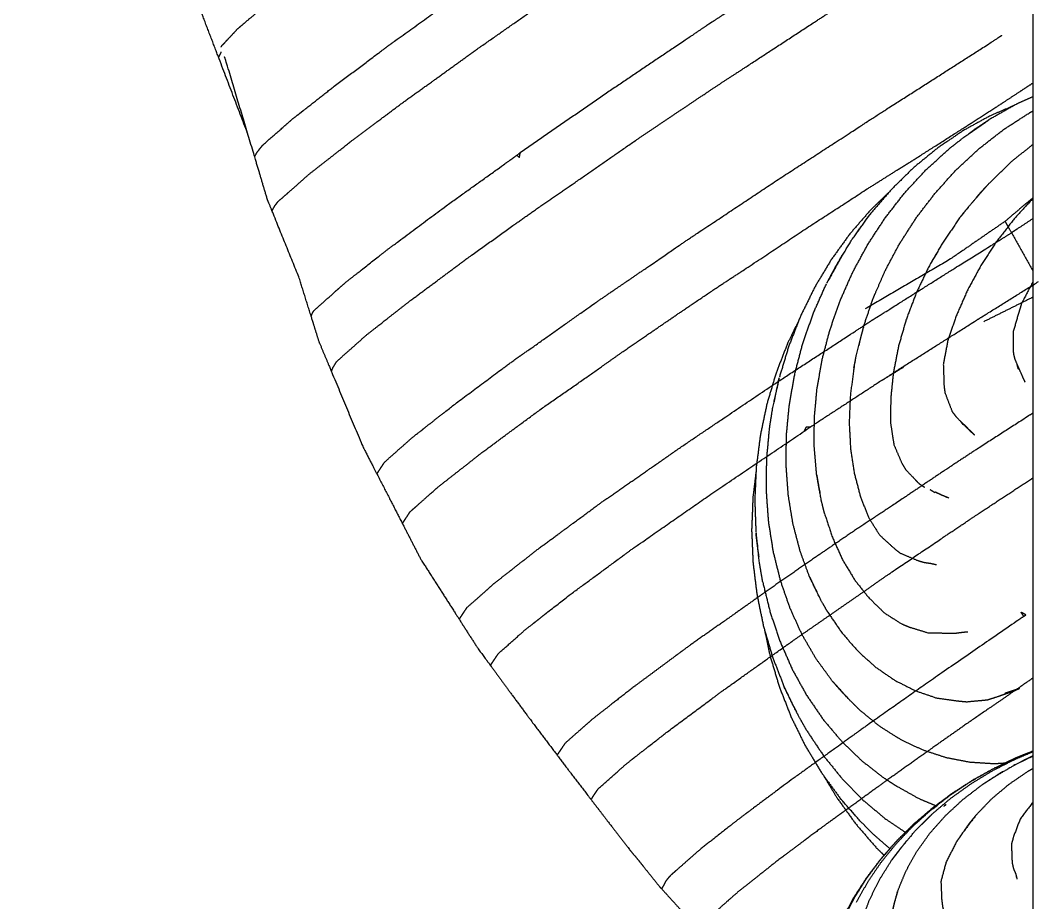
# Model space of a CAD drawing. Header units: millimetres. Extents: x 3429 to 24139, y -631 to 9878.
# Drawn here: x 8408.97 to 8442.77, y 3673.72 to 3702.99 of the extents above; entities that cross this region are included whole.
import ezdxf

# ---------------------------------------------------------------- set-up
doc = ezdxf.new("R2010")
doc.units = ezdxf.units.MM
doc.layers.add('multid_gorunus_3', color=23, linetype='Continuous', lineweight=13)
doc.layers.add('multid_gorunus_4', color=15, linetype='Continuous', lineweight=9)

# ---------------------------------------------------------------- blocks, each defined once
blk = doc.blocks.new('grup-2')
at = {"layer": 'multid_gorunus_3', "lineweight": -3}
for points, degree, knots in [([(2048.982, 6217.144), (2048.982, 6216.155), (2048.982, 6213.761), (2048.982, 6208.959), (2048.982, 6202.868), (2048.982, 6195.487), (2048.982, 6186.836), (2048.982, 6176.969), (2048.982, 6165.969), (2048.982, 6153.941), (2048.982, 6141.024), (2048.982, 6127.365), (2048.982, 6113.136), (2048.982, 6098.504), (2048.982, 6083.653), (2048.982, 6068.742), (2048.982, 6053.94), (2048.982, 6039.26), (2048.982, 6024.58), (2048.982, 6005.778), (2048.982, 5990.869), (2048.982, 5976.016), (2048.982, 5961.387), (2048.982, 5947.155), (2048.982, 5933.498), (2048.982, 5920.578), (2048.982, 5947.227), (2048.982, 5936.226), (2048.982, 5926.36), (2048.982, 5917.707), (2048.982, 5910.327), (2048.982, 5904.236), (2048.982, 5899.433), (2048.982, 5897.04), (2048.982, 5896.051)], 3, [200, 200, 200, 200, 215.285175, 230.934783, 246.910875, 263.16962, 279.661789, 296.333468, 313.127007, 329.982146, 346.837285, 363.630824, 380.302503, 396.794672, 413.053417, 429.029509, 444.679117, 459.964292, 475.249467, 490.899075, 506.875167, 523.133912, 539.62608, 556.29776, 573.091299, 589.946438, 606.801576, 623.595115, 640.266795, 656.758963, 673.017709, 688.9938, 704.643409, 719.928583, 719.928583, 719.928583, 719.928583]), ([(2075.039, 6162.708), (2075.522, 6163.972), (2076.005, 6165.237), (2076.333, 6166.094), (2076.661, 6166.951), (2077.115, 6168.14), (2077.57, 6169.329), (2077.81, 6169.841), (2078.05, 6170.353), (2078.442, 6171.189), (2078.834, 6172.026), (2079.557, 6173.566), (2080.279, 6175.107), (2080.353, 6175.229), (2080.426, 6175.35), (2080.894, 6176.123), (2081.362, 6176.896), (2081.685, 6177.429), (2082.008, 6177.961), (2082.296, 6178.587), (2082.585, 6179.212), (2082.432, 6179.26), (2082.28, 6179.308)], 2, [1.231822, 1.231822, 1.231822, 2, 2, 3, 3, 4, 4, 5, 5, 6, 6, 7, 7, 8, 8, 9, 9, 10, 10, 11, 11, 11.81021, 11.81021, 11.81021]), ([(2074.806, 6161.931), (2074.769, 6162.002), (2074.731, 6162.073), (2074.635, 6162.197), (2074.539, 6162.322), (2074.142, 6162.668), (2073.745, 6163.015), (2073.659, 6163.091), (2073.573, 6163.168), (2073.467, 6163.251), (2073.361, 6163.333), (2072.764, 6163.802), (2072.167, 6164.27), (2071.33, 6164.897), (2070.494, 6165.524), (2070.424, 6165.576), (2070.353, 6165.628), (2070.276, 6165.683), (2070.199, 6165.739), (2069.41, 6166.308), (2068.62, 6166.877), (2068.332, 6167.084), (2068.044, 6167.29), (2066.8, 6168.155), (2065.557, 6169.021), (2065.38, 6169.146), (2065.203, 6169.271), (2065.002, 6169.41), (2064.8, 6169.549), (2063.59, 6170.375), (2062.379, 6171.202), (2061.894, 6171.529), (2061.408, 6171.856), (2060.656, 6172.358), (2059.905, 6172.86), (2059.661, 6173.02), (2059.417, 6173.18), (2059.063, 6173.411), (2058.709, 6173.643), (2057.71, 6174.301), (2056.712, 6174.959), (2056.306, 6175.234), (2055.9, 6175.509), (2055.098, 6176.037), (2054.296, 6176.565), (2053.381, 6177.164), (2052.466, 6177.764), (2052.278, 6177.889), (2052.09, 6178.015)], 2, [0, 0, 0, 1, 1, 2, 2, 3, 3, 4, 4, 5, 5, 6, 6, 7, 7, 8, 8, 9, 9, 10, 10, 11, 11, 12, 12, 13, 13, 14, 14, 15, 15, 16, 16, 17, 17, 18, 18, 19, 19, 20, 20, 21, 21, 22, 22, 23, 23, 24, 24, 24]), ([(2060.407, 6176.966), (2060.891, 6176.63), (2061.375, 6176.293), (2062.551, 6175.499), (2063.727, 6174.704), (2063.796, 6174.656), (2063.864, 6174.608), (2064.102, 6174.445), (2064.339, 6174.282), (2065.203, 6173.686), (2066.067, 6173.09), (2067.091, 6172.365), (2068.114, 6171.641), (2068.463, 6171.398), (2068.812, 6171.156), (2069.169, 6170.9), (2069.525, 6170.643), (2070.331, 6170.058), (2071.136, 6169.473), (2071.702, 6169.048), (2072.268, 6168.623), (2072.638, 6168.347), (2073.009, 6168.071), (2073.316, 6167.83), (2073.623, 6167.59), (2074.068, 6167.245), (2074.513, 6166.901), (2074.773, 6166.682), (2075.033, 6166.464), (2075.207, 6166.315), (2075.38, 6166.167), (2075.567, 6165.967), (2075.755, 6165.767), (2075.802, 6165.716), (2075.85, 6165.665), (2075.877, 6165.64), (2075.905, 6165.614), (2075.915, 6165.593), (2075.925, 6165.572)], 2, [0, 0, 0, 1, 1, 2, 2, 3, 3, 4, 4, 5, 5, 6, 6, 7, 7, 8, 8, 9, 9, 10, 10, 11, 11, 12, 12, 13, 13, 14, 14, 15, 15, 16, 16, 17, 17, 18, 18, 19, 19, 19]), ([(2074.228, 6160.133), (2074.182, 6160.221), (2074.136, 6160.308), (2074.08, 6160.379), (2074.025, 6160.451), (2073.797, 6160.65), (2073.569, 6160.849), (2073.286, 6161.1), (2073.003, 6161.352), (2072.655, 6161.624), (2072.307, 6161.896), (2071.944, 6162.18), (2071.582, 6162.465), (2071.073, 6162.845), (2070.565, 6163.226), (2070.154, 6163.532), (2069.742, 6163.838), (2069.288, 6164.162), (2068.833, 6164.487), (2068.114, 6165.005), (2067.395, 6165.524), (2066.319, 6166.275), (2065.242, 6167.027), (2064.919, 6167.251), (2064.595, 6167.475), (2064.294, 6167.677), (2063.992, 6167.88), (2062.802, 6168.692), (2061.613, 6169.504), (2060.735, 6170.09), (2059.858, 6170.676), (2059.243, 6171.079), (2058.629, 6171.482), (2057.736, 6172.065), (2056.844, 6172.648), (2056.381, 6172.953), (2055.919, 6173.258), (2055.731, 6173.385), (2055.542, 6173.513), (2054.508, 6174.194), (2053.474, 6174.875)], 2, [0, 0, 0, 1, 1, 2, 2, 3, 3, 4, 4, 5, 5, 6, 6, 7, 7, 8, 8, 9, 9, 10, 10, 11, 11, 12, 12, 13, 13, 14, 14, 15, 15, 16, 16, 17, 17, 18, 18, 19, 19, 20, 20, 20]), ([(2049.197, 6170.965), (2049.547, 6171.854), (2049.898, 6172.743), (2050.443, 6172.39), (2050.988, 6172.037), (2051.517, 6171.691), (2052.046, 6171.345), (2052.825, 6170.832), (2053.605, 6170.32), (2053.982, 6170.075), (2054.359, 6169.831), (2054.687, 6169.619), (2055.014, 6169.408), (2056.028, 6168.75), (2057.042, 6168.092), (2057.572, 6167.745), (2058.102, 6167.399), (2058.933, 6166.854), (2059.764, 6166.309), (2059.91, 6166.211), (2060.057, 6166.113), (2060.255, 6165.977), (2060.454, 6165.842), (2061.791, 6164.944), (2063.127, 6164.045), (2064.56, 6163.053), (2065.993, 6162.06)], 2, [0, 0, 0, 1, 1, 2, 2, 3, 3, 4, 4, 5, 5, 6, 6, 7, 7, 8, 8, 9, 9, 10, 10, 11, 11, 12, 12, 13, 13, 13]), ([(2072.257, 6154.805), (2072.232, 6154.871), (2072.206, 6154.938), (2072.141, 6155.043), (2072.076, 6155.148), (2071.812, 6155.382), (2071.547, 6155.617), (2071.318, 6155.821), (2071.089, 6156.025), (2070.766, 6156.278), (2070.443, 6156.532), (2070.046, 6156.842), (2069.649, 6157.153), (2069.171, 6157.507), (2068.693, 6157.861), (2068.212, 6158.219), (2067.731, 6158.577), (2066.975, 6159.118), (2066.219, 6159.66), (2065.726, 6160.007), (2065.234, 6160.353), (2064.782, 6160.662), (2064.331, 6160.97), (2063.308, 6161.681), (2062.285, 6162.392), (2061.061, 6163.215), (2059.836, 6164.038), (2059.525, 6164.244), (2059.213, 6164.451), (2058.895, 6164.657), (2058.578, 6164.864), (2057.391, 6165.64), (2056.203, 6166.416), (2055.512, 6166.864), (2054.821, 6167.313), (2054.205, 6167.71), (2053.59, 6168.107), (2052.881, 6168.567), (2052.172, 6169.027), (2051.753, 6169.303), (2051.334, 6169.578), (2051.049, 6169.765), (2050.765, 6169.951), (2049.981, 6170.458), (2049.197, 6170.965), (2049.089, 6170.692), (2048.982, 6170.418)], 2, [7, 7, 7, 8, 8, 9, 9, 10, 10, 11, 11, 12, 12, 13, 13, 14, 14, 15, 15, 16, 16, 17, 17, 18, 18, 19, 19, 20, 20, 21, 21, 22, 22, 23, 23, 24, 24, 25, 25, 26, 26, 27, 27, 28, 28, 29, 29, 29.323456, 29.323456, 29.323456]), ([(2070.748, 6151.41), (2070.717, 6151.459), (2070.685, 6151.509), (2070.587, 6151.657), (2070.49, 6151.806), (2070.181, 6152.081), (2069.871, 6152.355), (2069.724, 6152.486), (2069.576, 6152.617), (2069.354, 6152.791), (2069.132, 6152.965), (2068.633, 6153.356), (2068.134, 6153.748), (2067.347, 6154.333), (2066.559, 6154.918), (2066.36, 6155.065), (2066.16, 6155.212), (2065.94, 6155.364), (2065.72, 6155.517), (2064.635, 6156.284), (2063.55, 6157.051), (2063.229, 6157.27), (2062.909, 6157.489), (2061.82, 6158.233), (2060.732, 6158.976), (2060.597, 6159.069), (2060.463, 6159.163), (2060.303, 6159.27), (2060.142, 6159.378), (2058.79, 6160.276), (2057.438, 6161.173), (2056.06, 6162.067), (2054.682, 6162.961), (2054.604, 6163.013), (2054.526, 6163.064), (2054.48, 6163.093), (2054.435, 6163.123), (2054.111, 6163.332), (2053.787, 6163.541), (2052.917, 6164.095), (2052.048, 6164.65), (2051.206, 6165.189), (2050.364, 6165.727), (2050.183, 6165.846), (2050.003, 6165.965)], 2, [6, 6, 6, 7, 7, 8, 8, 9, 9, 10, 10, 11, 11, 12, 12, 13, 13, 14, 14, 15, 15, 16, 16, 17, 17, 18, 18, 19, 19, 20, 20, 21, 21, 22, 22, 23, 23, 24, 24, 25, 25, 26, 26, 27, 27, 28, 28, 28]), ([(2074.38, 6160.509), (2074.593, 6161.22), (2074.806, 6161.931), (2075.291, 6163.551), (2075.777, 6165.172), (2075.791, 6165.21), (2075.806, 6165.249)], 2, [0, 0, 0, 1, 1, 2, 2, 2.193712, 2.193712, 2.193712]), ([(2069.901, 6149.764), (2069.812, 6149.9), (2069.724, 6150.036), (2069.685, 6150.096), (2069.646, 6150.156), (2069.522, 6150.265), (2069.398, 6150.375), (2069.067, 6150.67), (2068.735, 6150.964), (2068.235, 6151.356), (2067.734, 6151.747), (2067.508, 6151.925), (2067.281, 6152.103), (2066.923, 6152.369), (2066.566, 6152.635), (2065.906, 6153.12), (2065.247, 6153.605), (2064.52, 6154.11), (2063.793, 6154.615), (2063.178, 6155.049), (2062.563, 6155.484), (2061.564, 6156.168), (2060.565, 6156.852), (2060, 6157.233), (2059.435, 6157.614), (2059.01, 6157.891), (2058.586, 6158.167), (2057.513, 6158.88), (2056.441, 6159.593), (2055.445, 6160.237), (2054.45, 6160.882), (2053.996, 6161.167), (2053.542, 6161.453), (2053.236, 6161.643), (2052.93, 6161.834), (2052.099, 6162.363), (2051.269, 6162.893), (2050.731, 6163.237), (2050.194, 6163.581), (2049.798, 6163.841), (2049.401, 6164.101), (2049.191, 6164.239), (2048.982, 6164.376)], 2, [8, 8, 8, 9, 9, 10, 10, 11, 11, 12, 12, 13, 13, 14, 14, 15, 15, 16, 16, 17, 17, 18, 18, 19, 19, 20, 20, 21, 21, 22, 22, 23, 23, 24, 24, 25, 25, 26, 26, 27, 27, 28, 28, 28.400196, 28.400196, 28.400196]), ([(2072.93, 6156.64), (2072.909, 6156.694), (2072.888, 6156.748), (2072.863, 6156.79), (2072.837, 6156.831), (2072.733, 6156.923), (2072.629, 6157.016), (2072.209, 6157.39), (2071.789, 6157.764), (2071.196, 6158.228), (2070.603, 6158.693), (2070.479, 6158.79), (2070.355, 6158.887), (2070.206, 6158.997), (2070.057, 6159.108), (2069.269, 6159.694), (2068.482, 6160.281), (2067.505, 6160.98), (2066.528, 6161.679), (2066.315, 6161.831), (2066.103, 6161.983)], 2, [0, 0, 0, 1, 1, 2, 2, 3, 3, 4, 4, 5, 5, 6, 6, 7, 7, 8, 8, 9, 9, 10, 10, 10]), ([(2048.982, 6160.568), (2049.438, 6160.181), (2049.894, 6159.794), (2050.802, 6159.168), (2051.709, 6158.542), (2053.123, 6157.713), (2054.537, 6156.884)], 2, [32.382706, 32.382706, 32.382706, 33, 33, 34, 34, 35, 35, 35]), ([(2072.65, 6155.745), (2072.79, 6156.192), (2072.93, 6156.64), (2073.131, 6157.282), (2073.331, 6157.924), (2073.779, 6159.029), (2074.228, 6160.133), (2074.304, 6160.321), (2074.38, 6160.509)], 2, [5, 5, 5, 6, 6, 7, 7, 8, 8, 9, 9, 9]), ([(2048.982, 6159.875), (2049.223, 6159.716), (2049.464, 6159.557), (2049.573, 6159.485), (2049.682, 6159.413)], 2, [2.647464, 2.647464, 2.647464, 3, 3, 4, 4, 4]), ([(2068.016, 6146.588), (2067.975, 6146.65), (2067.933, 6146.713), (2067.845, 6146.847), (2067.756, 6146.981), (2067.451, 6147.25), (2067.147, 6147.519), (2066.997, 6147.652), (2066.848, 6147.784), (2066.589, 6147.988), (2066.329, 6148.192), (2065.864, 6148.556), (2065.399, 6148.92), (2064.812, 6149.351), (2064.225, 6149.783), (2063.784, 6150.108), (2063.344, 6150.433), (2062.577, 6150.966), (2061.81, 6151.5), (2061.187, 6151.933), (2060.565, 6152.365), (2059.915, 6152.803), (2059.266, 6153.241), (2058.308, 6153.887), (2057.349, 6154.532), (2056.136, 6155.322), (2054.923, 6156.112), (2054.612, 6156.315), (2054.301, 6156.518), (2054.07, 6156.664), (2053.84, 6156.809), (2052.696, 6157.528), (2051.553, 6158.247), (2050.787, 6158.724), (2050.021, 6159.202), (2049.852, 6159.307), (2049.682, 6159.413), (2049.788, 6159.603), (2049.894, 6159.794)], 2, [6, 6, 6, 7, 7, 8, 8, 9, 9, 10, 10, 11, 11, 12, 12, 13, 13, 14, 14, 15, 15, 16, 16, 17, 17, 18, 18, 19, 19, 20, 20, 21, 21, 22, 22, 23, 23, 24, 24, 25, 25, 25]), ([(2053.297, 6154.964), (2052.087, 6155.727), (2050.877, 6156.49), (2050.782, 6156.551), (2050.686, 6156.611), (2050.622, 6156.651), (2050.557, 6156.691), (2049.671, 6157.244), (2048.785, 6157.797)], 2, [0, 0, 0, 1, 1, 2, 2, 3, 3, 4, 4, 4]), ([(2072.65, 6155.745), (2072.453, 6155.275), (2072.257, 6154.805), (2071.742, 6153.573), (2071.227, 6152.341), (2070.988, 6151.875), (2070.748, 6151.41), (2070.325, 6150.587), (2069.901, 6149.764), (2069.594, 6149.168), (2069.287, 6148.572), (2068.651, 6147.58), (2068.016, 6146.588), (2067.71, 6146.11), (2067.404, 6145.633), (2067.192, 6145.345), (2066.981, 6145.058), (2066.373, 6144.23), (2065.764, 6143.403), (2065.266, 6142.744), (2064.768, 6142.085), (2064.533, 6141.775), (2064.299, 6141.465), (2063.967, 6141.034), (2063.636, 6140.602), (2063.372, 6140.259), (2063.108, 6139.915), (2062.726, 6139.422), (2062.345, 6138.928), (2062.193, 6138.746), (2062.041, 6138.564), (2061.71, 6138.148), (2061.378, 6137.733)], 2, [-11, -11, -11, -10, -10, -9, -9, -8, -8, -7, -7, -6, -6, -5, -5, -4, -4, -3, -3, -2, -2, -1, -1, 0, 0, 1, 1, 2, 2, 3, 3, 4, 4, 5, 5, 5]), ([(2048.982, 6153.421), (2049.009, 6153.403), (2049.037, 6153.386), (2049.928, 6152.813), (2050.819, 6152.241), (2051.347, 6151.895), (2051.874, 6151.548), (2052.738, 6150.967), (2053.602, 6150.386), (2054.259, 6149.951), (2054.916, 6149.517), (2055.565, 6149.074), (2056.214, 6148.631), (2057.021, 6148.071), (2057.829, 6147.511), (2058.455, 6147.066), (2059.082, 6146.621), (2059.688, 6146.197), (2060.293, 6145.773), (2060.763, 6145.427), (2061.232, 6145.08), (2061.714, 6144.724), (2062.195, 6144.367), (2062.595, 6144.055), (2062.994, 6143.744), (2063.299, 6143.506), (2063.604, 6143.268), (2063.778, 6143.114), (2063.953, 6142.96), (2064.227, 6142.719), (2064.502, 6142.477), (2064.593, 6142.343), (2064.683, 6142.209), (2064.725, 6142.147), (2064.768, 6142.085)], 2, [6.973149, 6.973149, 6.973149, 7, 7, 8, 8, 9, 9, 10, 10, 11, 11, 12, 12, 13, 13, 14, 14, 15, 15, 16, 16, 17, 17, 18, 18, 19, 19, 20, 20, 21, 21, 22, 22, 23, 23, 23]), ([(2066.981, 6145.058), (2066.946, 6145.109), (2066.911, 6145.16), (2066.814, 6145.306), (2066.718, 6145.451), (2066.374, 6145.755), (2066.031, 6146.059), (2065.923, 6146.155), (2065.814, 6146.25), (2065.659, 6146.371), (2065.505, 6146.492), (2064.94, 6146.934), (2064.375, 6147.377), (2063.456, 6148.053), (2062.538, 6148.729), (2062.442, 6148.8), (2062.345, 6148.871), (2062.215, 6148.962), (2062.085, 6149.053), (2060.818, 6149.935), (2059.55, 6150.816), (2058.056, 6151.823), (2056.562, 6152.83)], 2, [6, 6, 6, 7, 7, 8, 8, 9, 9, 10, 10, 11, 11, 12, 12, 13, 13, 14, 14, 15, 15, 16, 16, 17, 17, 17]), ([(2063.636, 6140.602), (2063.607, 6140.654), (2063.577, 6140.706), (2063.486, 6140.841), (2063.394, 6140.977), (2063.06, 6141.272), (2062.725, 6141.567), (2062.593, 6141.683), (2062.46, 6141.799), (2062.315, 6141.913), (2062.17, 6142.027), (2061.629, 6142.449), (2061.089, 6142.871), (2060.327, 6143.435), (2059.566, 6143.999), (2059.419, 6144.108), (2059.272, 6144.218), (2059.089, 6144.349), (2058.906, 6144.481), (2057.927, 6145.176), (2056.948, 6145.872), (2055.809, 6146.661), (2054.67, 6147.45), (2054.397, 6147.643), (2054.123, 6147.836), (2053.86, 6148.017), (2053.596, 6148.197), (2052.35, 6149.037), (2051.105, 6149.877), (2050.719, 6150.133), (2050.333, 6150.389), (2049.657, 6150.832), (2048.982, 6151.276)], 2, [7, 7, 7, 8, 8, 9, 9, 10, 10, 11, 11, 12, 12, 13, 13, 14, 14, 15, 15, 16, 16, 17, 17, 18, 18, 19, 19, 20, 20, 21, 21, 22, 22, 22.858772, 22.858772, 22.858772]), ([(2049.277, 6146.686), (2049.341, 6146.642), (2049.405, 6146.598), (2050.848, 6145.604), (2052.29, 6144.61), (2053.362, 6143.856), (2054.434, 6143.101), (2054.681, 6142.925), (2054.929, 6142.748), (2055.12, 6142.61), (2055.31, 6142.472), (2056.19, 6141.838), (2057.071, 6141.205), (2057.759, 6140.693), (2058.447, 6140.18), (2058.603, 6140.063), (2058.76, 6139.945), (2058.876, 6139.853), (2058.992, 6139.761), (2059.509, 6139.355), (2060.026, 6138.949), (2060.406, 6138.615), (2060.786, 6138.281), (2060.89, 6138.189), (2060.994, 6138.097), (2061.033, 6138.054), (2061.072, 6138.011), (2061.115, 6137.959), (2061.158, 6137.907), (2061.226, 6137.778), (2061.295, 6137.648)], 2, [0, 0, 0, 1, 1, 2, 2, 3, 3, 4, 4, 5, 5, 6, 6, 7, 7, 8, 8, 9, 9, 10, 10, 11, 11, 12, 12, 13, 13, 14, 14, 15, 15, 15]), ([(2048.982, 6144.635), (2049.4, 6144.344), (2049.819, 6144.053), (2050.523, 6143.568), (2051.228, 6143.082), (2051.752, 6142.714), (2052.275, 6142.345), (2053.043, 6141.799), (2053.811, 6141.253), (2054.401, 6140.824), (2054.991, 6140.395), (2055.44, 6140.072), (2055.889, 6139.749), (2056.24, 6139.488), (2056.591, 6139.226), (2057.058, 6138.876), (2057.525, 6138.525), (2057.871, 6138.249), (2058.217, 6137.974), (2058.476, 6137.771), (2058.735, 6137.568), (2058.925, 6137.4), (2059.116, 6137.233), (2059.364, 6137.014), (2059.612, 6136.794), (2059.706, 6136.691), (2059.8, 6136.589), (2059.902, 6136.465), (2060.003, 6136.341)], 2, [2.464574, 2.464574, 2.464574, 3, 3, 4, 4, 5, 5, 6, 6, 7, 7, 8, 8, 9, 9, 10, 10, 11, 11, 12, 12, 13, 13, 14, 14, 15, 15, 16, 16, 16]), ([(2061.294, 6137.641), (2060.643, 6136.927), (2059.992, 6136.212), (2059.354, 6135.513), (2058.717, 6134.814), (2058.096, 6134.066), (2057.475, 6133.318), (2056.867, 6132.585), (2056.259, 6131.853), (2055.044, 6130.388), (2053.828, 6128.923), (2053.373, 6128.375), (2052.918, 6127.827), (2052.781, 6127.637), (2052.644, 6127.446), (2051.553, 6125.935), (2050.462, 6124.424), (2049.916, 6123.669), (2049.371, 6122.913), (2049.355, 6122.892), (2049.34, 6122.871)], 2, [-7, -7, -7, -6, -6, -5, -5, -4, -4, -3, -3, -2, -2, -1, -1, 0, 0, 1, 1, 2, 2, 2.045579, 2.045579, 2.045579])]:
    blk.add_open_spline(points, degree=degree, knots=knots, dxfattribs=at)
for points in [[(2075.922, 6165.403), (2075.964, 6165.32), (2076.005, 6165.237)], [(2066.017, 6161.904), (2066.005, 6161.982), (2065.993, 6162.06)], [(2065.993, 6162.06), (2066.026, 6162.037), (2066.059, 6162.014)], [(2066.017, 6161.904), (2066.06, 6161.943), (2066.103, 6161.983)], [(2066.103, 6161.983), (2066.081, 6161.999), (2066.059, 6162.014)], [(2049.682, 6159.413), (2049.332, 6158.782), (2048.982, 6158.151)], [(2048.982, 6157.271), (2049.794, 6156.866), (2050.607, 6156.461)], [(2053.297, 6154.964), (2053.291, 6154.955), (2053.285, 6154.946)], [(2053.956, 6154.534), (2053.621, 6154.74), (2053.285, 6154.946)], [(2053.956, 6154.534), (2053.626, 6154.749), (2053.297, 6154.964)], [(2053.956, 6154.534), (2055.152, 6153.754), (2056.348, 6152.974)], [(2056.492, 6152.977), (2056.42, 6152.975), (2056.348, 6152.974)], [(2056.348, 6152.974), (2056.402, 6152.938), (2056.457, 6152.902)], [(2056.562, 6152.83), (2056.509, 6152.866), (2056.457, 6152.902)], [(2056.562, 6152.83), (2056.527, 6152.903), (2056.492, 6152.977)], [(2049.206, 6146.735), (2049.287, 6146.78), (2049.368, 6146.824)], [(2049.277, 6146.686), (2049.242, 6146.711), (2049.206, 6146.735)], [(2049.277, 6146.686), (2049.323, 6146.755), (2049.368, 6146.824)], [(2061.294, 6137.641), (2061.336, 6137.687), (2061.378, 6137.733)], [(2061.295, 6137.648), (2061.295, 6137.645), (2061.294, 6137.641)], [(2061.295, 6137.648), (2061.337, 6137.691), (2061.378, 6137.733)]]:
    blk.add_open_spline(points, degree=2, dxfattribs=at)
at = {"layer": 'multid_gorunus_4', "lineweight": -3}
for points, knots in [([(2048.982, 6163.923), (2049.247, 6163.804), (2049.512, 6163.684), (2049.962, 6163.429), (2050.412, 6163.173)], [3.43384, 3.43384, 3.43384, 4, 4, 5, 5, 5]), ([(2049.612, 6163.628), (2049.994, 6163.464), (2050.376, 6163.3), (2050.825, 6163.055), (2051.275, 6162.809), (2051.702, 6162.519), (2052.13, 6162.23), (2052.533, 6161.9), (2052.936, 6161.57), (2053.311, 6161.203), (2053.685, 6160.835), (2054.029, 6160.434), (2054.372, 6160.033)], [-0.817632, -0.817632, -0.817632, 0, 0, 1, 1, 2, 2, 3, 3, 4, 4, 5, 5, 5]), ([(2054.203, 6157.405), (2054.041, 6157.779), (2053.878, 6158.154), (2053.638, 6158.602), (2053.399, 6159.05), (2053.121, 6159.481), (2052.843, 6159.912), (2052.529, 6160.322), (2052.215, 6160.731), (2051.868, 6161.115), (2051.52, 6161.498), (2051.141, 6161.85), (2050.762, 6162.202), (2050.355, 6162.52), (2049.947, 6162.838), (2049.515, 6163.117), (2049.082, 6163.396), (2049.032, 6163.423), (2048.982, 6163.449)], [1.186398, 1.186398, 1.186398, 2, 2, 3, 3, 4, 4, 5, 5, 6, 6, 7, 7, 8, 8, 9, 9, 9.110987, 9.110987, 9.110987]), ([(2051.742, 6162.209), (2051.504, 6162.394), (2051.266, 6162.579), (2050.839, 6162.876), (2050.412, 6163.173), (2050.663, 6163.005), (2050.913, 6162.837), (2051.015, 6162.76), (2051.117, 6162.683)], [-3, -3, -3, -2, -2, -1, -1, 0, 0, 0.24602, 0.24602, 0.24602]), ([(2056.153, 6151.39), (2056.192, 6151.849), (2056.232, 6152.307), (2056.23, 6152.782), (2056.229, 6153.256), (2056.185, 6153.742), (2056.141, 6154.227), (2056.055, 6154.718), (2055.969, 6155.208), (2055.841, 6155.699), (2055.712, 6156.19), (2055.542, 6156.676), (2055.372, 6157.161), (2055.162, 6157.636), (2054.951, 6158.112), (2054.701, 6158.571), (2054.451, 6159.031), (2054.163, 6159.47), (2053.875, 6159.909), (2053.552, 6160.323), (2053.229, 6160.738), (2052.872, 6161.122), (2052.516, 6161.507), (2052.129, 6161.858), (2051.742, 6162.209)], [0, 0, 0, 1, 1, 2, 2, 3, 3, 4, 4, 5, 5, 6, 6, 7, 7, 8, 8, 9, 9, 10, 10, 11, 11, 12, 12, 12]), ([(2051.256, 6160.088), (2051.319, 6160.012), (2051.383, 6159.935), (2051.234, 6160.119), (2051.085, 6160.303), (2050.753, 6160.682), (2050.421, 6161.062), (2050.585, 6160.884), (2050.749, 6160.706), (2050.87, 6160.557), (2050.992, 6160.409)], [-3.19955, -3.19955, -3.19955, -3, -3, -2, -2, -1, -1, 0, 0, 0.384181, 0.384181, 0.384181]), ([(2048.982, 6160.543), (2049.288, 6160.21), (2049.594, 6159.878), (2049.888, 6159.498), (2050.183, 6159.118), (2050.443, 6158.721), (2050.702, 6158.324), (2050.924, 6157.916), (2051.145, 6157.507), (2051.328, 6157.092), (2051.511, 6156.677), (2051.654, 6156.261), (2051.797, 6155.845), (2051.873, 6155.448), (2051.949, 6155.05), (2051.937, 6154.685), (2051.925, 6154.32), (2051.909, 6154.207), (2051.893, 6154.094), (2051.772, 6153.784), (2051.652, 6153.473), (2051.591, 6153.395), (2051.531, 6153.316), (2051.293, 6153.073), (2051.055, 6152.831), (2050.985, 6152.77), (2050.916, 6152.709), (2051.113, 6152.904), (2051.31, 6153.099)], [-7.93139, -7.93139, -7.93139, -7, -7, -6, -6, -5, -5, -4, -4, -3, -3, -2, -2, -1, -1, 0, 0, 1, 1, 2, 2, 3, 3, 4, 4, 5, 5, 5.831149, 5.831149, 5.831149]), ([(2053.763, 6160.745), (2054.066, 6160.453), (2054.37, 6160.16), (2054.712, 6159.765), (2055.054, 6159.37), (2055.362, 6158.943), (2055.671, 6158.516), (2055.945, 6158.06), (2056.218, 6157.604), (2056.453, 6157.125), (2056.688, 6156.645), (2056.884, 6156.146), (2057.08, 6155.647), (2057.234, 6155.134), (2057.389, 6154.621)], [-0.815759, -0.815759, -0.815759, 0, 0, 1, 1, 2, 2, 3, 3, 4, 4, 5, 5, 6, 6, 6]), ([(2051.383, 6159.935), (2051.665, 6159.528), (2051.946, 6159.121), (2052.192, 6158.699), (2052.437, 6158.276), (2052.643, 6157.842), (2052.85, 6157.408), (2053.016, 6156.968), (2053.183, 6156.528), (2053.309, 6156.087), (2053.435, 6155.647), (2053.52, 6155.213), (2053.606, 6154.778), (2053.65, 6154.354), (2053.694, 6153.931), (2053.698, 6153.523), (2053.702, 6153.115), (2053.646, 6152.748), (2053.589, 6152.381), (2053.456, 6152.071), (2053.323, 6151.761), (2053.261, 6151.657), (2053.198, 6151.554), (2052.976, 6151.321), (2052.755, 6151.089), (2052.664, 6151.031), (2052.573, 6150.972)], [-10, -10, -10, -9, -9, -8, -8, -7, -7, -6, -6, -5, -5, -4, -4, -3, -3, -2, -2, -1, -1, 0, 0, 1, 1, 2, 2, 3, 3, 3]), ([(2055.313, 6158.659), (2055.316, 6158.655), (2055.319, 6158.65), (2055.574, 6158.184), (2055.828, 6157.719), (2055.683, 6157.988), (2055.538, 6158.257), (2055.264, 6158.714), (2054.991, 6159.171), (2054.682, 6159.602), (2054.372, 6160.033), (2054.554, 6159.784), (2054.735, 6159.535), (2054.766, 6159.488), (2054.796, 6159.442)], [-0.009593, -0.009593, -0.009593, 0, 0, 1, 1, 2, 2, 3, 3, 4, 4, 5, 5, 5.105089, 5.105089, 5.105089]), ([(2048.982, 6157.772), (2049.165, 6157.424), (2049.349, 6157.075), (2049.386, 6156.956), (2049.424, 6156.836), (2049.529, 6156.471), (2049.634, 6156.106), (2049.629, 6155.755), (2049.624, 6155.403), (2049.601, 6155.314), (2049.579, 6155.226), (2049.445, 6154.914), (2049.311, 6154.601), (2049.271, 6154.525), (2049.231, 6154.448), (2049.332, 6154.674), (2049.434, 6154.901)], [-0.917314, -0.917314, -0.917314, 0, 0, 1, 1, 2, 2, 3, 3, 4, 4, 5, 5, 6, 6, 6.743815, 6.743815, 6.743815]), ([(2054.596, 6156.3), (2054.437, 6156.767), (2054.278, 6157.233), (2054.241, 6157.319), (2054.204, 6157.404)], [0, 0, 0, 1, 1, 1.185892, 1.185892, 1.185892]), ([(2056.39, 6148.001), (2056.546, 6148.426), (2056.702, 6148.852), (2056.82, 6149.304), (2056.938, 6149.756), (2057.016, 6150.23), (2057.094, 6150.704), (2057.13, 6151.195), (2057.166, 6151.686), (2057.161, 6152.189), (2057.155, 6152.692), (2057.107, 6153.202), (2057.059, 6153.712), (2056.968, 6154.224), (2056.876, 6154.735), (2056.743, 6155.243), (2056.61, 6155.751), (2056.435, 6156.25), (2056.26, 6156.749), (2056.044, 6157.234), (2055.828, 6157.719)], [0, 0, 0, 1, 1, 2, 2, 3, 3, 4, 4, 5, 5, 6, 6, 7, 7, 8, 8, 9, 9, 10, 10, 10]), ([(2056.733, 6156.531), (2056.922, 6156.145), (2057.111, 6155.759), (2057.304, 6155.263), (2057.497, 6154.767), (2057.65, 6154.253), (2057.802, 6153.739), (2057.913, 6153.212), (2058.023, 6152.686), (2058.091, 6152.152), (2058.159, 6151.618), (2058.183, 6151.082), (2058.207, 6150.545), (2058.188, 6150.012), (2058.169, 6149.478)], [-0.814226, -0.814226, -0.814226, 0, 0, 1, 1, 2, 2, 3, 3, 4, 4, 5, 5, 6, 6, 6]), ([(2054.902, 6154.997), (2054.909, 6154.962), (2054.917, 6154.926), (2054.875, 6155.146), (2054.832, 6155.365), (2054.714, 6155.833), (2054.596, 6156.3), (2054.656, 6156.077), (2054.715, 6155.855), (2054.734, 6155.766), (2054.753, 6155.677)], [-3.07644, -3.07644, -3.07644, -3, -3, -2, -2, -1, -1, 0, 0, 0.190794, 0.190794, 0.190794]), ([(2054.917, 6154.926), (2054.977, 6154.468), (2055.036, 6154.009), (2055.055, 6153.562), (2055.073, 6153.115), (2055.051, 6152.685), (2055.028, 6152.254), (2054.967, 6151.846), (2054.905, 6151.438), (2054.805, 6151.056), (2054.706, 6150.675), (2054.57, 6150.325), (2054.435, 6149.975), (2054.253, 6149.682), (2054.071, 6149.39), (2053.833, 6149.172), (2053.595, 6148.954), (2053.493, 6148.872), (2053.392, 6148.791), (2053.095, 6148.665), (2052.799, 6148.539), (2052.689, 6148.507), (2052.579, 6148.475), (2052.471, 6148.46), (2052.363, 6148.444), (2052.27, 6148.423), (2052.178, 6148.402)], [-8, -8, -8, -7, -7, -6, -6, -5, -5, -4, -4, -3, -3, -2, -2, -1, -1, 0, 0, 1, 1, 2, 2, 3, 3, 4, 4, 5, 5, 5]), ([(2057.712, 6152.964), (2057.663, 6153.27), (2057.614, 6153.576), (2057.501, 6154.098), (2057.389, 6154.621), (2057.459, 6154.317), (2057.528, 6154.013), (2057.547, 6153.906), (2057.566, 6153.8)], [-3, -3, -3, -2, -2, -1, -1, 0, 0, 0.203164, 0.203164, 0.203164]), ([(2055.642, 6144.551), (2055.907, 6144.915), (2056.172, 6145.279), (2056.404, 6145.679), (2056.637, 6146.079), (2056.833, 6146.512), (2057.03, 6146.944), (2057.19, 6147.404), (2057.349, 6147.864), (2057.469, 6148.347), (2057.589, 6148.83), (2057.668, 6149.332), (2057.747, 6149.834), (2057.784, 6150.349), (2057.821, 6150.864), (2057.815, 6151.387), (2057.809, 6151.911), (2057.761, 6152.437), (2057.712, 6152.964)], [-1, -1, -1, 0, 0, 1, 1, 2, 2, 3, 3, 4, 4, 5, 5, 6, 6, 7, 7, 8, 8, 8]), ([(2055.89, 6150.093), (2055.941, 6150.304), (2055.993, 6150.515), (2056.073, 6150.953), (2056.153, 6151.39), (2056.116, 6151.169), (2056.078, 6150.947), (2056.06, 6150.863), (2056.041, 6150.778)], [-3, -3, -3, -2, -2, -1, -1, 0, 0, 0.198375, 0.198375, 0.198375]), ([(2058.164, 6151.494), (2058.216, 6151.061), (2058.269, 6150.629), (2058.29, 6150.091), (2058.311, 6149.553), (2058.288, 6149.015), (2058.266, 6148.476), (2058.201, 6147.943), (2058.135, 6147.409), (2058.027, 6146.885), (2057.919, 6146.361), (2057.769, 6145.852), (2057.619, 6145.343)], [-0.812501, -0.812501, -0.812501, 0, 0, 1, 1, 2, 2, 3, 3, 4, 4, 5, 5, 5]), ([(2052.231, 6150.815), (2052.089, 6150.749), (2051.946, 6150.683), (2051.855, 6150.646), (2051.764, 6150.608), (2051.998, 6150.711), (2052.231, 6150.815)], [0.544849, 0.544849, 0.544849, 1, 1, 2, 2, 2.75488, 2.75488, 2.75488]), ([(2055.89, 6150.093), (2055.757, 6149.692), (2055.625, 6149.292), (2055.457, 6148.923), (2055.289, 6148.555), (2055.088, 6148.222), (2054.887, 6147.889), (2054.656, 6147.596), (2054.424, 6147.303), (2054.165, 6147.053), (2053.907, 6146.802), (2053.621, 6146.62), (2053.335, 6146.437), (2053.2, 6146.382), (2053.066, 6146.327), (2052.758, 6146.233), (2052.45, 6146.138), (2052.115, 6146.135), (2051.78, 6146.131), (2051.664, 6146.129), (2051.547, 6146.128), (2051.439, 6146.143), (2051.331, 6146.158), (2051.235, 6146.168), (2051.139, 6146.177)], [-6, -6, -6, -5, -5, -4, -4, -3, -3, -2, -2, -1, -1, 0, 0, 1, 1, 2, 2, 3, 3, 4, 4, 5, 5, 6, 6, 6]), ([(2057.94, 6147.817), (2057.993, 6148.122), (2058.046, 6148.428), (2058.108, 6148.953), (2058.169, 6149.478), (2058.137, 6149.168), (2058.104, 6148.857), (2058.089, 6148.765), (2058.075, 6148.672)], [-3, -3, -3, -2, -2, -1, -1, 0, 0, 0.177651, 0.177651, 0.177651]), ([(2055.781, 6146.82), (2055.893, 6147.016), (2056.005, 6147.213), (2056.198, 6147.607), (2056.39, 6148.001), (2056.29, 6147.791), (2056.19, 6147.581), (2056.166, 6147.538), (2056.142, 6147.494)], [-3, -3, -3, -2, -2, -1, -1, 0, 0, 0.115412, 0.115412, 0.115412]), ([(2057.94, 6147.817), (2057.816, 6147.312), (2057.692, 6146.808), (2057.527, 6146.323), (2057.363, 6145.838), (2057.16, 6145.378), (2056.957, 6144.917), (2056.718, 6144.486), (2056.479, 6144.055), (2056.205, 6143.656), (2055.931, 6143.258), (2055.626, 6142.897), (2055.32, 6142.536), (2054.987, 6142.214), (2054.653, 6141.893), (2054.294, 6141.615), (2053.936, 6141.337), (2053.732, 6141.204), (2053.528, 6141.071), (2053.142, 6140.855), (2052.756, 6140.64), (2052.477, 6140.523), (2052.197, 6140.407)], [-18, -18, -18, -17, -17, -16, -16, -15, -15, -14, -14, -13, -13, -12, -12, -11, -11, -10, -10, -9, -9, -8, -8, -7.304321, -7.304321, -7.304321]), ([(2055.781, 6146.82), (2055.544, 6146.475), (2055.307, 6146.13), (2055.04, 6145.825), (2054.773, 6145.519), (2054.479, 6145.257), (2054.186, 6144.994), (2053.87, 6144.777), (2053.554, 6144.56), (2053.218, 6144.391), (2052.883, 6144.221), (2052.532, 6144.101), (2052.182, 6143.981), (2051.826, 6143.93), (2051.471, 6143.88), (2051.323, 6143.866), (2051.176, 6143.852), (2050.831, 6143.885), (2050.487, 6143.917), (2050.368, 6143.954), (2050.249, 6143.991), (2049.926, 6144.102), (2049.603, 6144.212), (2049.508, 6144.257), (2049.413, 6144.301), (2049.663, 6144.214), (2049.912, 6144.127)], [-7, -7, -7, -6, -6, -5, -5, -4, -4, -3, -3, -2, -2, -1, -1, 0, 0, 1, 1, 2, 2, 3, 3, 4, 4, 5, 5, 5.79474, 5.79474, 5.79474]), ([(2057.885, 6146.246), (2057.794, 6145.817), (2057.703, 6145.388), (2057.549, 6144.873), (2057.396, 6144.359), (2057.202, 6143.861), (2057.007, 6143.363), (2056.774, 6142.886), (2056.54, 6142.409), (2056.269, 6141.959), (2055.998, 6141.508), (2055.692, 6141.088), (2055.386, 6140.667)], [-0.815233, -0.815233, -0.815233, 0, 0, 1, 1, 2, 2, 3, 3, 4, 4, 5, 5, 5]), ([(2054.719, 6143.573), (2054.885, 6143.737), (2055.051, 6143.901), (2055.347, 6144.226), (2055.642, 6144.551), (2055.484, 6144.371), (2055.327, 6144.191), (2055.249, 6144.112), (2055.172, 6144.033)], [-3, -3, -3, -2, -2, -1, -1, 0, 0, 0.255016, 0.255016, 0.255016]), ([(2056.483, 6142.899), (2056.632, 6143.167), (2056.781, 6143.434), (2057.01, 6143.899), (2057.239, 6144.364), (2057.107, 6144.084), (2056.976, 6143.804), (2056.909, 6143.681), (2056.842, 6143.558)], [-3, -3, -3, -2, -2, -1, -1, 0, 0, 0.271241, 0.271241, 0.271241]), ([(2054.719, 6143.573), (2054.389, 6143.307), (2054.06, 6143.04), (2053.709, 6142.82), (2053.358, 6142.599), (2052.988, 6142.425), (2052.619, 6142.252), (2052.235, 6142.127), (2051.852, 6142.003), (2051.459, 6141.927), (2051.066, 6141.852), (2050.667, 6141.827), (2050.268, 6141.801), (2050.073, 6141.813), (2049.878, 6141.825)], [-7, -7, -7, -6, -6, -5, -5, -4, -4, -3, -3, -2, -2, -1, -1, -0.512864, -0.512864, -0.512864]), ([(2056.483, 6142.899), (2056.202, 6142.477), (2055.92, 6142.055), (2055.606, 6141.667), (2055.291, 6141.279), (2054.947, 6140.929), (2054.603, 6140.579), (2054.232, 6140.27), (2053.86, 6139.961), (2053.534, 6139.741), (2053.207, 6139.522)], [-19, -19, -19, -18, -18, -17, -17, -16, -16, -15, -15, -14.171295, -14.171295, -14.171295]), ([(2048.982, 6142.212), (2049.259, 6142.101), (2049.536, 6141.99), (2049.896, 6141.817), (2050.256, 6141.644)], [4.298993, 4.298993, 4.298993, 5, 5, 5.94465, 5.94465, 5.94465]), ([(2048.982, 6142.21), (2049.231, 6142.112), (2049.479, 6142.014), (2049.492, 6142.008), (2049.505, 6142.002)], [-0.6273791, -0.6273791, -0.6273791, 0, 0, 0.0336512, 0.0336512, 0.0336512]), ([(2048.982, 6142.187), (2049.278, 6142.062), (2049.575, 6141.936), (2049.95, 6141.746), (2050.324, 6141.555), (2050.68, 6141.34), (2051.035, 6141.125), (2051.369, 6140.887), (2051.703, 6140.648), (2052.012, 6140.387), (2052.321, 6140.126)], [9.240512, 9.240512, 9.240512, 10, 10, 11, 11, 12, 12, 13, 13, 14, 14, 14]), ([(2048.982, 6142.049), (2049.114, 6141.986), (2049.246, 6141.923), (2049.295, 6141.897), (2049.344, 6141.871)], [4.4108419, 4.4108419, 4.4108419, 5, 5, 5.1341144, 5.1341144, 5.1341144]), ([(2050.664, 6141.096), (2050.462, 6141.228), (2050.259, 6141.359), (2049.904, 6141.567), (2049.549, 6141.775), (2049.265, 6141.912), (2048.982, 6142.048)], [1, 1, 1, 2, 2, 3, 3, 3.755037, 3.755037, 3.755037]), ([(2049.567, 6141.973), (2049.906, 6141.813), (2050.246, 6141.653), (2050.613, 6141.45), (2050.98, 6141.247), (2051.33, 6141.021), (2051.679, 6140.796), (2052.009, 6140.549), (2052.339, 6140.302), (2052.648, 6140.036), (2052.957, 6139.769), (2053.243, 6139.484), (2053.529, 6139.199), (2053.79, 6138.897), (2054.051, 6138.594), (2054.285, 6138.277), (2054.52, 6137.959), (2054.726, 6137.626), (2054.933, 6137.294), (2055.11, 6136.95), (2055.287, 6136.606), (2055.432, 6136.251), (2055.578, 6135.897), (2055.691, 6135.534), (2055.803, 6135.171), (2055.882, 6134.802), (2055.961, 6134.434), (2056.004, 6134.062), (2056.048, 6133.69)], [0.113601, 0.113601, 0.113601, 1, 1, 2, 2, 3, 3, 4, 4, 5, 5, 6, 6, 7, 7, 8, 8, 9, 9, 10, 10, 11, 11, 12, 12, 13, 13, 14, 14, 14]), ([(2050.883, 6140.069), (2050.621, 6140.343), (2050.36, 6140.618), (2050.063, 6140.868), (2049.766, 6141.118), (2049.438, 6141.342), (2049.11, 6141.565), (2049.046, 6141.601), (2048.982, 6141.636)], [0, 0, 0, 1, 1, 2, 2, 3, 3, 3.181746, 3.181746, 3.181746]), ([(2050.38, 6141.577), (2050.704, 6141.393), (2051.027, 6141.21), (2051.373, 6140.981), (2051.719, 6140.751), (2052.044, 6140.501), (2052.369, 6140.25), (2052.671, 6139.979), (2052.973, 6139.708), (2053.25, 6139.418), (2053.527, 6139.127), (2053.776, 6138.82), (2054.025, 6138.512), (2054.244, 6138.189), (2054.464, 6137.866), (2054.652, 6137.529), (2054.839, 6137.193)], [6.112471, 6.112471, 6.112471, 7, 7, 8, 8, 9, 9, 10, 10, 11, 11, 12, 12, 13, 13, 14, 14, 14]), ([(2055.93, 6141.415), (2055.706, 6141.041), (2055.482, 6140.668), (2055.173, 6140.239), (2054.863, 6139.81), (2054.52, 6139.412), (2054.177, 6139.014), (2054.047, 6138.888), (2053.916, 6138.762)], [-0.817489, -0.817489, -0.817489, 0, 0, 1, 1, 2, 2, 2.349295, 2.349295, 2.349295]), ([(2053.465, 6137.565), (2053.328, 6137.9), (2053.19, 6138.236), (2053.01, 6138.559), (2052.83, 6138.882), (2052.61, 6139.189), (2052.39, 6139.497), (2052.134, 6139.785), (2051.877, 6140.073), (2051.589, 6140.34), (2051.3, 6140.608), (2050.982, 6140.852), (2050.664, 6141.096)], [0, 0, 0, 1, 1, 2, 2, 3, 3, 4, 4, 5, 5, 6, 6, 6]), ([(2048.982, 6140.511), (2048.984, 6140.509), (2048.987, 6140.506), (2049.194, 6140.231), (2049.401, 6139.956), (2049.512, 6139.66), (2049.623, 6139.365), (2049.655, 6139.244), (2049.688, 6139.124), (2049.677, 6138.82), (2049.666, 6138.516), (2049.644, 6138.417), (2049.621, 6138.318), (2049.583, 6138.227), (2049.545, 6138.137), (2049.524, 6138.055), (2049.503, 6137.973)], [-2.009355, -2.009355, -2.009355, -2, -2, -1, -1, 0, 0, 1, 1, 2, 2, 3, 3, 4, 4, 5, 5, 5]), ([(2054.281, 6139.463), (2054.495, 6139.679), (2054.709, 6139.895), (2055.047, 6140.281), (2055.386, 6140.667), (2055.186, 6140.435), (2054.985, 6140.202), (2054.941, 6140.155), (2054.896, 6140.108)], [-3, -3, -3, -2, -2, -1, -1, 0, 0, 0.126716, 0.126716, 0.126716]), ([(2052.165, 6140.393), (2052.194, 6140.373), (2052.223, 6140.353), (2052.26, 6140.322), (2052.298, 6140.291)], [-6.0848791, -6.0848791, -6.0848791, -6, -6, -5.8809314, -5.8809314, -5.8809314]), ([(2052.197, 6140.406), (2052.244, 6140.372), (2052.291, 6140.337), (2052.308, 6140.323), (2052.325, 6140.309)], [-1.141821, -1.141821, -1.141821, -1, -1, -0.9461045, -0.9461045, -0.9461045]), ([(2051.12, 6139.77), (2051.326, 6139.47), (2051.533, 6139.171), (2051.429, 6139.324), (2051.325, 6139.476), (2051.104, 6139.772), (2050.883, 6140.069), (2051.001, 6139.919), (2051.12, 6139.77)], [0, 0, 0, 1, 1, 2, 2, 3, 3, 4, 4, 4]), ([(2053.512, 6138.795), (2053.588, 6138.695), (2053.664, 6138.595), (2053.526, 6138.779), (2053.388, 6138.963), (2053.137, 6139.263), (2052.885, 6139.564), (2052.603, 6139.845), (2052.321, 6140.126), (2052.49, 6139.959), (2052.658, 6139.792), (2052.67, 6139.779), (2052.682, 6139.766)], [0.67612, 0.67612, 0.67612, 1, 1, 2, 2, 3, 3, 4, 4, 5, 5, 5.044628, 5.044628, 5.044628]), ([(2052.608, 6140.068), (2052.761, 6139.939), (2052.914, 6139.809), (2053.203, 6139.526), (2053.491, 6139.243), (2053.756, 6138.943), (2054.021, 6138.643), (2054.261, 6138.327), (2054.5, 6138.012), (2054.713, 6137.682), (2054.926, 6137.353), (2055.111, 6137.011), (2055.296, 6136.669), (2055.452, 6136.316), (2055.608, 6135.963), (2055.734, 6135.602), (2055.86, 6135.241), (2055.955, 6134.872), (2056.05, 6134.504), (2056.113, 6134.131), (2056.176, 6133.757), (2056.206, 6133.381), (2056.236, 6133.006), (2056.233, 6132.629), (2056.23, 6132.253), (2056.193, 6131.879), (2056.156, 6131.504), (2056.084, 6131.134), (2056.013, 6130.765), (2055.907, 6130.402), (2055.801, 6130.039)], [-0.490995, -0.490995, -0.490995, 0, 0, 1, 1, 2, 2, 3, 3, 4, 4, 5, 5, 6, 6, 7, 7, 8, 8, 9, 9, 10, 10, 11, 11, 12, 12, 13, 13, 14, 14, 14]), ([(2051.533, 6139.171), (2051.694, 6138.855), (2051.856, 6138.538), (2051.942, 6138.218), (2052.028, 6137.898), (2052.016, 6137.587), (2052.003, 6137.277), (2051.986, 6137.154), (2051.969, 6137.031), (2051.839, 6136.749), (2051.709, 6136.467), (2051.648, 6136.38), (2051.588, 6136.294), (2051.517, 6136.22), (2051.446, 6136.147), (2051.393, 6136.076), (2051.341, 6136.005)], [-3, -3, -3, -2, -2, -1, -1, 0, 0, 1, 1, 2, 2, 3, 3, 4, 4, 5, 5, 5]), ([(2053.173, 6139.233), (2053.183, 6139.222), (2053.193, 6139.212), (2053.279, 6139.098), (2053.366, 6138.985)], [-0.0363291, -0.0363291, -0.0363291, 0, 0, 0.3679937, 0.3679937, 0.3679937]), ([(2053.699, 6139.008), (2053.699, 6139.007), (2053.698, 6139.007), (2053.697, 6139.006), (2053.697, 6139.005)], [-0.00147514, -0.00147514, -0.00147514, 0, 0, 0.004210687, 0.004210687, 0.004210687]), ([(2054.903, 6134.447), (2054.906, 6134.803), (2054.91, 6135.159), (2054.868, 6135.516), (2054.826, 6135.873), (2054.741, 6136.227), (2054.655, 6136.58), (2054.528, 6136.927), (2054.401, 6137.274), (2054.235, 6137.611), (2054.069, 6137.948), (2053.867, 6138.272), (2053.664, 6138.595)], [0, 0, 0, 1, 1, 2, 2, 3, 3, 4, 4, 5, 5, 6, 6, 6]), ([(2053.618, 6136.985), (2053.541, 6137.275), (2053.465, 6137.565), (2053.517, 6137.389), (2053.57, 6137.214), (2053.645, 6136.871), (2053.721, 6136.529), (2053.684, 6136.703), (2053.646, 6136.877), (2053.64, 6136.901), (2053.634, 6136.925)], [-1.842655, -1.842655, -1.842655, -1, -1, 0, 0, 1, 1, 2, 2, 2.069328, 2.069328, 2.069328])]:
    blk.add_open_spline(points, degree=2, knots=knots, dxfattribs=at)
for points in [[(2051.052, 6162.728), (2051.062, 6162.723), (2051.071, 6162.717)], [(2049.692, 6161.765), (2049.337, 6162.053), (2048.982, 6162.342)], [(2050.421, 6161.062), (2050.057, 6161.413), (2049.692, 6161.765)], [(2050.908, 6160.505), (2050.913, 6160.503), (2050.917, 6160.501)], [(2050.942, 6160.471), (2050.94, 6160.471), (2050.938, 6160.472)], [(2051.121, 6160.252), (2051.153, 6160.214), (2051.185, 6160.175)], [(2051.121, 6160.252), (2051.125, 6160.251), (2051.128, 6160.25)], [(2051.185, 6160.175), (2051.188, 6160.174), (2051.191, 6160.172)], [(2051.223, 6160.132), (2051.212, 6160.144), (2051.2, 6160.157)], [(2051.289, 6160.055), (2051.244, 6160.106), (2051.2, 6160.157)], [(2051.256, 6160.088), (2051.272, 6160.072), (2051.289, 6160.055)], [(2052.225, 6158.632), (2052.196, 6158.67), (2052.167, 6158.709)], [(2052.304, 6158.504), (2052.32, 6158.479), (2052.335, 6158.455)], [(2052.332, 6158.456), (2052.334, 6158.455), (2052.335, 6158.455)], [(2054.212, 6157.386), (2054.215, 6157.384), (2054.218, 6157.382)], [(2049.458, 6154.889), (2049.481, 6154.973), (2049.504, 6155.057)], [(2054.866, 6155.131), (2054.87, 6155.127), (2054.874, 6155.123)], [(2054.901, 6154.998), (2054.904, 6154.99), (2054.906, 6154.982)], [(2054.919, 6154.895), (2054.92, 6154.893), (2054.922, 6154.892)], [(2054.919, 6154.895), (2054.924, 6154.877), (2054.928, 6154.86)], [(2054.925, 6154.863), (2054.927, 6154.861), (2054.928, 6154.86)], [(2057.458, 6154.3), (2057.468, 6154.267), (2057.478, 6154.233)], [(2051.284, 6153.038), (2051.327, 6153.095), (2051.37, 6153.152)], [(2056.112, 6151.146), (2056.111, 6151.148), (2056.109, 6151.151)], [(2052.228, 6150.785), (2052.305, 6150.833), (2052.383, 6150.882)], [(2056.057, 6150.866), (2056.058, 6150.863), (2056.059, 6150.86)], [(2056.06, 6150.865), (2056.059, 6150.868), (2056.058, 6150.871)], [(2056.075, 6150.963), (2056.077, 6150.956), (2056.079, 6150.949)], [(2056.08, 6150.958), (2056.079, 6150.966), (2056.077, 6150.974)], [(2056.081, 6150.964), (2056.079, 6150.971), (2056.078, 6150.978)], [(2055.945, 6150.344), (2055.946, 6150.348), (2055.946, 6150.352)], [(2055.945, 6150.344), (2055.945, 6150.343), (2055.945, 6150.342)], [(2058.121, 6149.064), (2058.119, 6149.026), (2058.118, 6148.988)], [(2058.107, 6148.892), (2058.107, 6148.917), (2058.106, 6148.943)], [(2056.369, 6147.958), (2056.369, 6147.958), (2056.369, 6147.957)], [(2056.185, 6147.58), (2056.184, 6147.575), (2056.184, 6147.571)], [(2055.883, 6146.999), (2055.883, 6146.999), (2055.883, 6146.998)], [(2055.884, 6146.999), (2055.884, 6146.999), (2055.884, 6146.999)], [(2055.736, 6146.76), (2055.733, 6146.753), (2055.731, 6146.747)], [(2055.736, 6146.76), (2055.736, 6146.757), (2055.736, 6146.755)], [(2055.231, 6146.043), (2055.229, 6146.039), (2055.227, 6146.035)], [(2057.619, 6145.343), (2057.429, 6144.854), (2057.239, 6144.364)], [(2055.473, 6144.365), (2055.469, 6144.357), (2055.465, 6144.349)], [(2055.49, 6144.384), (2055.488, 6144.378), (2055.485, 6144.372)], [(2055.531, 6144.429), (2055.531, 6144.426), (2055.53, 6144.423)], [(2055.227, 6144.095), (2055.226, 6144.091), (2055.225, 6144.088)], [(2057.122, 6144.126), (2057.108, 6144.091), (2057.095, 6144.057)], [(2049.255, 6141.917), (2049.262, 6141.914), (2049.269, 6141.911)], [(2049.354, 6141.869), (2049.349, 6141.87), (2049.344, 6141.871)], [(2049.567, 6141.973), (2049.569, 6141.973), (2049.571, 6141.973)], [(2049.58, 6141.757), (2049.598, 6141.749), (2049.617, 6141.74)], [(2049.614, 6141.737), (2049.615, 6141.739), (2049.616, 6141.74)], [(2049.736, 6141.663), (2049.761, 6141.65), (2049.785, 6141.637)], [(2049.977, 6141.535), (2050.103, 6141.455), (2050.23, 6141.374)], [(2050.257, 6141.646), (2050.257, 6141.645), (2050.256, 6141.643)], [(2050.254, 6141.358), (2050.449, 6141.234), (2050.643, 6141.109)], [(2050.256, 6141.361), (2050.26, 6141.359), (2050.263, 6141.357)], [(2051.384, 6140.53), (2051.392, 6140.525), (2051.399, 6140.521)], [(2051.399, 6140.521), (2051.398, 6140.519), (2051.397, 6140.518)], [(2051.573, 6140.354), (2051.573, 6140.355), (2051.573, 6140.355)], [(2051.573, 6140.355), (2051.573, 6140.355), (2051.573, 6140.355)], [(2051.859, 6140.438), (2051.896, 6140.41), (2051.933, 6140.383)], [(2052.184, 6140.415), (2052.185, 6140.416), (2052.186, 6140.416)], [(2050.913, 6140.031), (2050.912, 6140.031), (2050.911, 6140.03)], [(2052.395, 6140.053), (2052.395, 6140.053), (2052.396, 6140.052)], [(2052.523, 6140.143), (2052.522, 6140.142), (2052.521, 6140.141)], [(2052.578, 6140.063), (2052.577, 6140.062), (2052.577, 6140.062)], [(2052.577, 6140.062), (2052.606, 6140.039), (2052.635, 6140.015)], [(2052.595, 6140.048), (2052.595, 6140.047), (2052.594, 6140.047)], [(2052.596, 6140.081), (2052.596, 6140.08), (2052.595, 6140.079)], [(2052.609, 6140.07), (2052.609, 6140.069), (2052.608, 6140.068)], [(2052.651, 6140.033), (2052.65, 6140.033), (2052.65, 6140.032)], [(2051.227, 6139.607), (2051.232, 6139.603), (2051.238, 6139.599)], [(2051.232, 6139.601), (2051.237, 6139.596), (2051.242, 6139.592)], [(2051.255, 6139.569), (2051.258, 6139.567), (2051.261, 6139.564)], [(2051.343, 6139.446), (2051.346, 6139.444), (2051.348, 6139.442)], [(2051.372, 6139.404), (2051.374, 6139.403), (2051.375, 6139.402)], [(2051.415, 6139.342), (2051.416, 6139.341), (2051.417, 6139.341)], [(2051.42, 6139.336), (2051.419, 6139.337), (2051.418, 6139.337)], [(2051.479, 6139.25), (2051.478, 6139.25), (2051.478, 6139.25)], [(2051.483, 6139.243), (2051.483, 6139.243), (2051.483, 6139.243)], [(2053.017, 6139.402), (2053.034, 6139.384), (2053.051, 6139.366)], [(2053.019, 6139.403), (2053.019, 6139.403), (2053.019, 6139.403)], [(2053.436, 6139.297), (2053.435, 6139.295), (2053.434, 6139.294)], [(2053.721, 6138.977), (2054.001, 6139.22), (2054.281, 6139.463)], [(2051.566, 6139.106), (2051.569, 6139.104), (2051.571, 6139.101)], [(2051.571, 6139.101), (2051.569, 6139.099), (2051.568, 6139.098)], [(2051.568, 6139.098), (2051.57, 6139.097), (2051.571, 6139.095)], [(2053.28, 6139.097), (2053.279, 6139.095), (2053.278, 6139.094)], [(2053.366, 6138.985), (2053.389, 6138.961), (2053.411, 6138.938)], [(2053.405, 6138.934), (2053.457, 6138.866), (2053.509, 6138.799)], [(2053.408, 6138.936), (2053.41, 6138.937), (2053.411, 6138.938)], [(2053.69, 6139.012), (2053.69, 6139.012), (2053.69, 6139.012)], [(2051.784, 6138.678), (2051.784, 6138.678), (2051.784, 6138.678)], [(2053.509, 6138.799), (2053.509, 6138.8), (2053.51, 6138.8)], [(2053.511, 6138.796), (2053.513, 6138.797), (2053.514, 6138.798)], [(2053.582, 6138.682), (2053.582, 6138.681), (2053.582, 6138.681)], [(2053.592, 6138.691), (2053.592, 6138.691), (2053.591, 6138.69)], [(2053.616, 6138.66), (2053.616, 6138.66), (2053.615, 6138.659)], [(2053.618, 6138.656), (2053.618, 6138.656), (2053.618, 6138.656)], [(2053.651, 6138.614), (2053.65, 6138.614), (2053.65, 6138.615)], [(2053.911, 6138.756), (2053.911, 6138.756), (2053.91, 6138.756)], [(2053.91, 6138.756), (2053.929, 6138.735), (2053.948, 6138.714)], [(2049.52, 6138.041), (2049.519, 6138.04), (2049.518, 6138.039)], [(2049.52, 6138.038), (2049.519, 6138.039), (2049.518, 6138.039)], [(2052.01, 6137.969), (2052.009, 6137.969), (2052.009, 6137.969)]]:
    blk.add_open_spline(points, degree=2, dxfattribs=at)

msp = doc.modelspace()

# ---------------------------------------------------------------- block references
at = {"xscale": -1}
msp.add_blockref('grup-2', (10491.554, -2463.465), dxfattribs=at)

doc.saveas('drawing.dxf')
